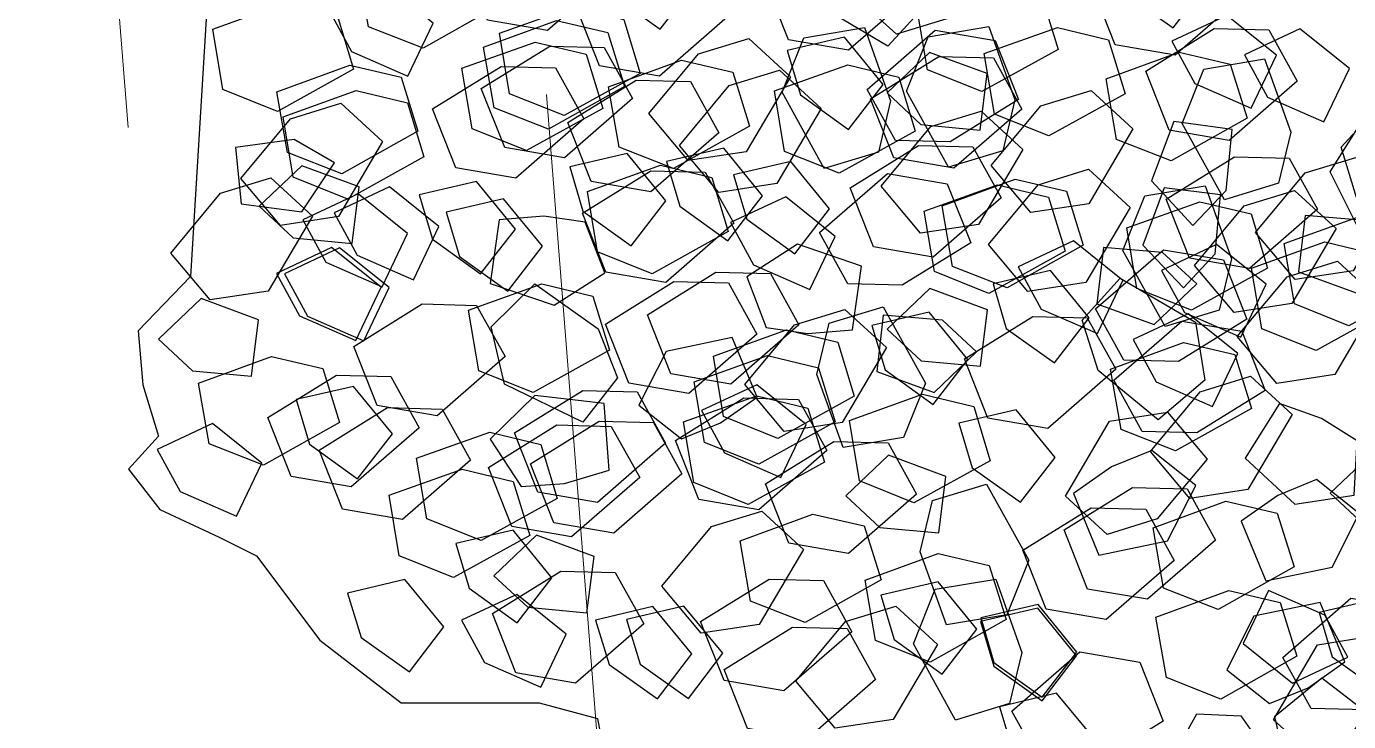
# Model space of a CAD drawing. Header units: metres. Extents: x 1851758 to 1852050, y 5187822 to 5188223.
# Drawn here: x 1851937.314 to 1851938.265, y 5187883.603 to 5187884.102 of the extents above; entities that cross this region are included whole.
import ezdxf

# ---------------------------------------------------------------- set-up
doc = ezdxf.new("R2010")
doc.units = ezdxf.units.M
doc.header["$LTSCALE"] = 2.5
doc.layers.add('PRO_DEMOL_TAL_HAC', color=32, linetype='CONTINUOUS', lineweight=15)
doc.layers.add('PRO_VOI_VEG', color=81, linetype='CONTINUOUS')

# ---------------------------------------------------------------- blocks, each defined once
blk = doc.blocks.new('arbuste fleurs rouges')
at = {"layer": 'PRO_VOI_VEG', "color": 27}
for points in [[(1.3508, 0.4523), (1.2522, 0.4875), (1.1059, 0.5593), (0.9771, 0.5711), (0.6549, 0.825), (0.4584, 0.8994), (0.3889, 0.73), (0.106, 0.7047), (-0.3873, 0.8469), (-0.4474, 0.9373), (-0.5243, 0.9477), (-0.6011, 0.9421), (-0.638, 0.9941), (-0.7044, 0.9629), (-0.762, 0.8884), (-0.7997, 0.842), (-0.938, 0.7797), (-1.0517, 0.6853), (-1.095, 0.4915), (-1.135, 0.4147), (-1.214, 0.4176)], [(-1.3505, -0.3974), (-1.3169, -0.4275), (-1.3331, -0.4887), (-1.4198, -0.5244)]]:
    blk.add_lwpolyline(points, dxfattribs=at)
at = {"layer": 'PRO_VOI_VEG', "color": 12}
for points in [[(-0.7382, 0.8577), (-0.6717, 0.8054), (-0.6005, 0.8624), (-0.6194, 0.9479), (-0.6859, 0.9289)], [(-0.5288, 0.6352), (-0.4623, 0.583), (-0.391, 0.64), (-0.41, 0.7255), (-0.4765, 0.7065)], [(-0.5318, 0.624), (-0.4653, 0.5718), (-0.3941, 0.6288), (-0.4131, 0.7143), (-0.4796, 0.6953)], [(-0.4618, 0.5812), (-0.3953, 0.5289), (-0.3241, 0.5859), (-0.3431, 0.6714), (-0.4096, 0.6524)], [(-0.5984, 0.4308), (-0.6601, 0.5448), (-0.6269, 0.6256), (-0.5366, 0.6399), (-0.4986, 0.5306), (-0.5176, 0.4546)], [(-0.4618, 0.5351), (-0.3953, 0.4828), (-0.3241, 0.5398), (-0.3431, 0.6254), (-0.4096, 0.6064)], [(-1.0734, 0.4843), (-1.0069, 0.432), (-0.9356, 0.4891), (-0.9546, 0.5746), (-1.0211, 0.5556)], [(-0.8104, 0.2799), (-0.8721, 0.3939), (-0.8389, 0.4747), (-0.7486, 0.489), (-0.7106, 0.3797), (-0.7296, 0.3037)], [(-0.7906, 0.3206), (-0.6956, 0.3063), (-0.6623, 0.4014), (-0.7098, 0.4774), (-0.7858, 0.4489), (-0.7953, 0.3871)], [(-0.2898, 0.2456), (-0.3516, 0.3596), (-0.3183, 0.4404), (-0.2281, 0.4547), (-0.1901, 0.3454), (-0.2091, 0.2694)], [(-0.4832, 0.0682), (-0.5449, 0.1822), (-0.5117, 0.263), (-0.4214, 0.2773), (-0.3834, 0.168), (-0.4024, 0.092)], [(-0.3515, 0.0604), (-0.4133, 0.1744), (-0.38, 0.2552), (-0.2898, 0.2695), (-0.2518, 0.1602), (-0.2708, 0.0841)], [(-1.1678, 0.0127), (-1.2296, 0.1267), (-1.1963, 0.2075), (-1.1061, 0.2217), (-1.0681, 0.1125), (-1.0871, 0.0364)], [(-0.6, -0.0179), (-0.5335, -0.0702), (-0.4623, -0.0131), (-0.4813, 0.0724), (-0.5478, 0.0534)], [(-0.5232, -0.049), (-0.4615, -0.1631), (-0.4947, -0.2439), (-0.585, -0.2581), (-0.623, -0.1488), (-0.604, -0.0728)], [(-1.2547, -0.1689), (-1.193, -0.2829), (-1.2262, -0.3637), (-1.3164, -0.3779), (-1.3544, -0.2687), (-1.3354, -0.1926)], [(-0.4133, -0.3718), (-0.475, -0.2577), (-0.4418, -0.177), (-0.3515, -0.1627), (-0.3135, -0.272), (-0.3325, -0.348)], [(-0.3372, -0.1611), (-0.2755, -0.2751), (-0.3087, -0.3559), (-0.399, -0.3701), (-0.437, -0.2608), (-0.418, -0.1848)], [(-0.8227, -0.4158), (-0.761, -0.5299), (-0.7942, -0.6106), (-0.8845, -0.6249), (-0.9225, -0.5156), (-0.9035, -0.4396)], [(-0.7168, -0.4125), (-0.6551, -0.5265), (-0.6883, -0.6073), (-0.7786, -0.6216), (-0.8166, -0.5123), (-0.7976, -0.4363)], [(-1.166, -0.5669), (-1.2325, -0.5146), (-1.3037, -0.5716), (-1.2847, -0.6571), (-1.2182, -0.6381)], [(-1.2645, -0.566), (-1.2028, -0.68), (-1.236, -0.7608), (-1.3262, -0.7751), (-1.3642, -0.6658), (-1.3452, -0.5898)], [(-0.4606, -0.7667), (-0.5223, -0.6527), (-0.4891, -0.5719), (-0.3989, -0.5577), (-0.3609, -0.6669), (-0.3799, -0.743)], [(-0.4841, -0.6938), (-0.4176, -0.746), (-0.3463, -0.689), (-0.3653, -0.6035), (-0.4318, -0.6225)]]:
    blk.add_lwpolyline(points, close=True, dxfattribs=at)
at = {"layer": 'PRO_VOI_VEG', "color": 24}
for points in [[(-0.5463, 0.7926), (-0.4695, 0.765), (-0.4217, 0.839), (-0.4652, 0.9115), (-0.5203, 0.8738)], [(-0.3409, 0.6569), (-0.4322, 0.7425), (-0.4265, 0.8266), (-0.3482, 0.8673), (-0.28, 0.7788), (-0.2742, 0.7033)], [(-0.2583, 0.535), (-0.3497, 0.6206), (-0.3439, 0.7047), (-0.2656, 0.7454), (-0.1974, 0.6569), (-0.1916, 0.5815)], [(-0.2204, 0.7434), (-0.3014, 0.7531), (-0.3315, 0.6703), (-0.2729, 0.6093), (-0.2276, 0.6584)], [(-0.1478, 0.5531), (-0.183, 0.6732), (-0.1353, 0.7427), (-0.0472, 0.738), (-0.0334, 0.6271), (-0.0667, 0.5592)], [(-0.7236, 0.6759), (-0.6714, 0.6131), (-0.5927, 0.6526), (-0.5933, 0.7371), (-0.6599, 0.7326)], [(-0.3916, 0.6097), (-0.3147, 0.5822), (-0.2669, 0.6561), (-0.3104, 0.7287), (-0.3655, 0.6909)], [(-0.2928, 0.482), (-0.3281, 0.6021), (-0.2804, 0.6716), (-0.1923, 0.6669), (-0.1785, 0.556), (-0.2118, 0.4881)], [(-0.8571, 0.4522), (-0.8923, 0.5724), (-0.8446, 0.6419), (-0.7566, 0.6371), (-0.7428, 0.5263), (-0.7761, 0.4584)], [(-0.8139, 0.402), (-0.8491, 0.5221), (-0.8014, 0.5916), (-0.7133, 0.5869), (-0.6996, 0.476), (-0.7329, 0.4081)], [(-0.9756, 0.4973), (-0.9234, 0.4345), (-0.8446, 0.4739), (-0.8453, 0.5585), (-0.9119, 0.554)], [(-0.9834, 0.3963), (-0.9066, 0.3687), (-0.8587, 0.4427), (-0.9023, 0.5152), (-0.9573, 0.4775)], [(-0.4749, 0.4391), (-0.4227, 0.3763), (-0.3439, 0.4157), (-0.3445, 0.5003), (-0.4111, 0.4958)], [(-0.4749, 0.4391), (-0.4227, 0.3763), (-0.3439, 0.4157), (-0.3445, 0.5003), (-0.4111, 0.4958)], [(-0.6224, 0.2824), (-0.6577, 0.4025), (-0.61, 0.4721), (-0.5219, 0.4673), (-0.5081, 0.3564), (-0.5414, 0.2885)], [(-0.5076, 0.4065), (-0.4554, 0.3438), (-0.3766, 0.3832), (-0.3772, 0.4678), (-0.4438, 0.4633)], [(-0.4045, 0.3962), (-0.4913, 0.4288), (-0.5419, 0.3459), (-0.5124, 0.2645), (-0.4349, 0.276), (-0.4135, 0.3324)], [(-0.2809, 0.2159), (-0.3161, 0.336), (-0.2684, 0.4055), (-0.1803, 0.4007), (-0.1666, 0.2899), (-0.1999, 0.222)], [(-0.2437, 0.1522), (-0.279, 0.2723), (-0.2313, 0.3419), (-0.1432, 0.3371), (-0.1294, 0.2262), (-0.1627, 0.1583)], [(-0.9625, 0.0727), (-1.0538, 0.1583), (-1.0481, 0.2424), (-0.9698, 0.283), (-0.9016, 0.1945), (-0.8958, 0.1191)], [(-0.4931, 0.0784), (-0.5283, 0.1986), (-0.4806, 0.2681), (-0.3925, 0.2633), (-0.3788, 0.1525), (-0.4121, 0.0845)], [(-0.4826, 0.2192), (-0.4304, 0.1564), (-0.3516, 0.1959), (-0.3523, 0.2805), (-0.4189, 0.2759)], [(-0.7345, 0.09), (-0.6431, 0.106), (-0.6417, 0.2032), (-0.7084, 0.2583), (-0.7693, 0.209), (-0.7591, 0.1495)], [(-0.8467, 0.0159), (-0.882, 0.1361), (-0.8343, 0.2056), (-0.7462, 0.2008), (-0.7324, 0.09), (-0.7657, 0.0221)], [(-0.7937, -0.0116), (-0.829, 0.1085), (-0.7813, 0.178), (-0.6932, 0.1732), (-0.6794, 0.0624), (-0.7127, -0.0055)], [(-0.1876, 0.1106), (-0.1353, 0.0478), (-0.0566, 0.0872), (-0.0572, 0.1718), (-0.1238, 0.1673)], [(-0.2954, -0.0573), (-0.3867, 0.0283), (-0.381, 0.1124), (-0.3027, 0.153), (-0.2345, 0.0646), (-0.2287, -0.0109)], [(-0.2954, -0.0573), (-0.3867, 0.0283), (-0.381, 0.1124), (-0.3027, 0.153), (-0.2345, 0.0646), (-0.2287, -0.0109)], [(-0.7635, -0.0465), (-0.7988, 0.0736), (-0.7511, 0.1431), (-0.663, 0.1384), (-0.6492, 0.0275), (-0.6825, -0.0404)], [(-0.5059, 0.0818), (-0.4537, 0.019), (-0.3749, 0.0584), (-0.3755, 0.143), (-0.4422, 0.1385)], [(-0.5059, 0.0818), (-0.4537, 0.019), (-0.3749, 0.0584), (-0.3755, 0.143), (-0.4422, 0.1385)], [(-1.1378, -0.0854), (-1.2292, 0.0002), (-1.2234, 0.0843), (-1.1451, 0.1249), (-1.077, 0.0364), (-1.0712, -0.039)], [(-0.3496, -0.0905), (-0.441, -0.0049), (-0.4352, 0.0793), (-0.3569, 0.1199), (-0.2887, 0.0314), (-0.2829, -0.044)], [(-0.7055, -0.1071), (-0.7969, -0.0215), (-0.7911, 0.0626), (-0.7128, 0.1032), (-0.6446, 0.0148), (-0.6388, -0.0607)], [(-0.6701, -0.065), (-0.5833, -0.0976), (-0.5327, -0.0147), (-0.5622, 0.0667), (-0.6397, 0.0552), (-0.6611, -0.0012)], [(-0.5453, -0.0081), (-0.4931, -0.0709), (-0.4144, -0.0315), (-0.415, 0.0531), (-0.4816, 0.0486)], [(-0.9819, -0.1226), (-0.9051, -0.1501), (-0.8572, -0.0762), (-0.9008, -0.0036), (-0.9559, -0.0414)], [(-1.1812, -0.0828), (-1.129, -0.1456), (-1.0503, -0.1062), (-1.0509, -0.0216), (-1.1175, -0.0261)], [(-0.8967, -0.2172), (-0.9319, -0.097), (-0.8842, -0.0275), (-0.7961, -0.0323), (-0.7823, -0.1431), (-0.8156, -0.2111)], [(-0.4109, -0.2155), (-0.4461, -0.0954), (-0.3984, -0.0258), (-0.3104, -0.0306), (-0.2966, -0.1415), (-0.3299, -0.2094)], [(-0.4109, -0.2155), (-0.4461, -0.0954), (-0.3984, -0.0258), (-0.3104, -0.0306), (-0.2966, -0.1415), (-0.3299, -0.2094)], [(-1.2496, -0.0871), (-1.1294, -0.0519), (-1.0599, -0.0996), (-1.0647, -0.1876), (-1.1755, -0.2014), (-1.2434, -0.1681)], [(-0.4347, -0.0761), (-0.3146, -0.0408), (-0.2451, -0.0885), (-0.2498, -0.1766), (-0.3607, -0.1904), (-0.4286, -0.1571)], [(-0.3877, -0.1224), (-0.3355, -0.1852), (-0.2567, -0.1457), (-0.2574, -0.0612), (-0.324, -0.0657)], [(-0.8001, -0.1549), (-0.7479, -0.2177), (-0.6691, -0.1782), (-0.6698, -0.0937), (-0.7364, -0.0982)], [(-0.2829, -0.2037), (-0.1973, -0.1124), (-0.1132, -0.1181), (-0.0726, -0.1964), (-0.1611, -0.2646), (-0.2365, -0.2704)], [(-0.761, -0.2331), (-0.6842, -0.2606), (-0.6363, -0.1866), (-0.6799, -0.1141), (-0.7349, -0.1518)], [(-0.4703, -0.3605), (-0.5617, -0.2749), (-0.5559, -0.1908), (-0.4776, -0.1502), (-0.4094, -0.2387), (-0.4036, -0.3141)], [(-1.2497, -0.2145), (-1.1975, -0.2772), (-1.1187, -0.2378), (-1.1194, -0.1532), (-1.186, -0.1577)], [(-1.2446, -0.2158), (-1.1923, -0.2785), (-1.1136, -0.2391), (-1.1142, -0.1545), (-1.1808, -0.159)], [(-0.9646, -0.2464), (-0.9124, -0.3092), (-0.8336, -0.2697), (-0.8343, -0.1851), (-0.9009, -0.1896)], [(-0.4297, -0.3067), (-0.3528, -0.3343), (-0.305, -0.2603), (-0.3485, -0.1878), (-0.4036, -0.2255)], [(-0.2026, -0.1731), (-0.1112, -0.2587), (-0.117, -0.3428), (-0.1952, -0.3834), (-0.2634, -0.2949), (-0.2692, -0.2195)], [(-0.6265, -0.3878), (-0.6618, -0.2677), (-0.614, -0.1982), (-0.526, -0.2029), (-0.5122, -0.3138), (-0.5455, -0.3817)], [(-0.4721, -0.2508), (-0.352, -0.2156), (-0.2825, -0.2633), (-0.2873, -0.3514), (-0.3981, -0.3652), (-0.466, -0.3319)], [(-0.3411, -0.4414), (-0.3763, -0.3213), (-0.3286, -0.2517), (-0.2405, -0.2565), (-0.2267, -0.3674), (-0.26, -0.4353)], [(-0.7798, -0.3379), (-0.7276, -0.4007), (-0.6488, -0.3613), (-0.6494, -0.2767), (-0.7161, -0.2812)], [(-0.5855, -0.4927), (-0.6769, -0.4071), (-0.6711, -0.323), (-0.5928, -0.2824), (-0.5246, -0.3709), (-0.5188, -0.4463)], [(-0.97, -0.3115), (-0.8786, -0.3971), (-0.8844, -0.4812), (-0.9627, -0.5218), (-1.0308, -0.4333), (-1.0367, -0.3579)], [(-0.4758, -0.5215), (-0.5672, -0.4359), (-0.5614, -0.3518), (-0.4831, -0.3112), (-0.415, -0.3997), (-0.4092, -0.4751)], [(-0.9687, -0.3237), (-1.0633, -0.34), (-1.065, -0.4407), (-0.996, -0.4979), (-0.9329, -0.447), (-0.9433, -0.3854)], [(-0.4244, -0.5215), (-0.4596, -0.4014), (-0.4119, -0.3318), (-0.3238, -0.3366), (-0.31, -0.4475), (-0.3433, -0.5154)], [(-0.633, -0.4428), (-0.71, -0.4158), (-0.7574, -0.49), (-0.7134, -0.5623), (-0.6586, -0.5242)], [(-0.9267, -0.655), (-1.0181, -0.5694), (-1.0123, -0.4853), (-0.934, -0.4447), (-0.8658, -0.5332), (-0.86, -0.6086)], [(-0.7635, -0.5045), (-0.6433, -0.4693), (-0.5738, -0.517), (-0.5786, -0.605), (-0.6894, -0.6188), (-0.7573, -0.5855)], [(-1.2903, -0.6516), (-1.199, -0.6356), (-1.1975, -0.5384), (-1.2642, -0.4833), (-1.3251, -0.5326), (-1.315, -0.5921)], [(-0.7135, -0.6667), (-0.7488, -0.5466), (-0.7011, -0.4771), (-0.613, -0.4819), (-0.5992, -0.5927), (-0.6325, -0.6606)], [(-0.596, -0.6238), (-0.5684, -0.5469), (-0.6424, -0.4991), (-0.7149, -0.5426), (-0.6772, -0.5977)], [(-0.5079, -0.6605), (-0.4786, -0.5812), (-0.5548, -0.531), (-0.6303, -0.5754), (-0.5918, -0.6328)], [(-1.3494, -0.5333), (-1.2575, -0.6183), (-1.2627, -0.7025), (-1.3408, -0.7436), (-1.4095, -0.6556), (-1.4158, -0.5802)], [(-1.0604, -0.5502), (-1.1518, -0.5661), (-1.1532, -0.6633), (-1.0865, -0.7184), (-1.0256, -0.6691), (-1.0358, -0.6096)], [(-0.6796, -0.7754), (-0.771, -0.6898), (-0.7652, -0.6057), (-0.687, -0.5651), (-0.6188, -0.6536), (-0.613, -0.729)], [(-0.7927, -0.8131), (-0.8841, -0.7275), (-0.8783, -0.6434), (-0.8, -0.6028), (-0.7318, -0.6913), (-0.726, -0.7667)], [(-0.6042, -0.6275), (-0.4841, -0.5922), (-0.4145, -0.6399), (-0.4193, -0.728), (-0.5301, -0.7418), (-0.5981, -0.7085)], [(-1.343, -0.692), (-1.2908, -0.7548), (-1.212, -0.7154), (-1.2127, -0.6308), (-1.2793, -0.6353)], [(-0.8092, -0.8291), (-0.8445, -0.709), (-0.7968, -0.6395), (-0.7087, -0.6442), (-0.6949, -0.7551), (-0.7282, -0.823)], [(-0.6527, -0.8714), (-0.7441, -0.7858), (-0.7383, -0.7017), (-0.66, -0.6611), (-0.5919, -0.7495), (-0.5861, -0.825)], [(-1.1303, -0.8026), (-1.0535, -0.8301), (-1.0056, -0.7562), (-1.0491, -0.6836), (-1.1042, -0.7214)], [(-0.7848, -0.8827), (-0.82, -0.7626), (-0.7723, -0.693), (-0.6842, -0.6978), (-0.6705, -0.8087), (-0.7038, -0.8766)], [(-0.6516, -0.7361), (-0.7287, -0.7091), (-0.776, -0.7834), (-0.732, -0.8556), (-0.6772, -0.8175)], [(-0.7334, -0.9186), (-0.6802, -0.8053), (-0.5983, -0.7848), (-0.5356, -0.8468), (-0.5987, -0.9389), (-0.6687, -0.9677)], [(-0.5207, -0.8747), (-0.6063, -0.9661), (-0.6904, -0.9603), (-0.731, -0.882), (-0.6425, -0.8138), (-0.5671, -0.808)]]:
    blk.add_lwpolyline(points, close=True, dxfattribs=at)
at = {"layer": 'PRO_VOI_VEG', "color": 27}
for points in [[(-0.639, 0.6837), (-0.6751, 0.8036), (-0.6278, 0.8734), (-0.5397, 0.8692), (-0.5252, 0.7584), (-0.5581, 0.6903)], [(-1.0107, 0.6638), (-0.9581, 0.6013), (-0.8796, 0.6413), (-0.8808, 0.7258), (-0.9473, 0.7209)], [(-0.2549, 0.4823), (-0.2909, 0.6022), (-0.2437, 0.672), (-0.1556, 0.6678), (-0.1411, 0.557), (-0.1739, 0.4889)], [(-0.1041, 0.3292), (-0.1401, 0.4491), (-0.0929, 0.519), (-0.0048, 0.5148), (0.0097, 0.404), (-0.0231, 0.3359)], [(-1.1265, 0.3243), (-1.0739, 0.2619), (-0.9954, 0.3018), (-0.9966, 0.3864), (-1.0632, 0.3815)], [(-0.2571, 0.1784), (-0.2931, 0.2983), (-0.2458, 0.3681), (-0.1577, 0.3639), (-0.1432, 0.2531), (-0.1761, 0.185)], [(-1.1356, 0.2808), (-1.0829, 0.2183), (-1.0044, 0.2583), (-1.0056, 0.3428), (-1.0722, 0.3379)], [(-0.3517, 0.0154), (-0.3877, 0.1353), (-0.3405, 0.2051), (-0.2524, 0.2009), (-0.2379, 0.0902), (-0.2708, 0.022)], [(-1.0297, -0.0266), (-1.0657, 0.0933), (-1.0185, 0.1631), (-0.9304, 0.1589), (-0.9159, 0.0482), (-0.9488, -0.02)], [(-1.1244, -0.1896), (-1.1604, -0.0697), (-1.1131, 0.0002), (-1.025, -0.0041), (-1.0105, -0.1148), (-1.0434, -0.183)], [(-0.6473, -0.1154), (-0.7675, -0.1506), (-0.837, -0.1029), (-0.8322, -0.0148), (-0.7214, -0.001), (-0.6534, -0.0343)], [(-0.9283, -0.2048), (-1.0484, -0.24), (-1.118, -0.1923), (-1.1132, -0.1042), (-1.0024, -0.0905), (-0.9344, -0.1238)], [(-1.3746, -0.2149), (-1.322, -0.2773), (-1.2435, -0.2374), (-1.2447, -0.1528), (-1.3112, -0.1577)], [(-0.6236, -0.4152), (-0.6596, -0.2953), (-0.6123, -0.2254), (-0.5242, -0.2297), (-0.5097, -0.3404), (-0.5426, -0.4086)], [(-1.2674, -0.586), (-1.3035, -0.4661), (-1.2562, -0.3963), (-1.1681, -0.4005), (-1.1536, -0.5112), (-1.1865, -0.5794)], [(-0.9053, -0.6002), (-0.9413, -0.4803), (-0.8941, -0.4105), (-0.806, -0.4147), (-0.7915, -0.5255), (-0.8244, -0.5936)], [(-1.1412, -0.61), (-1.1772, -0.4901), (-1.1299, -0.4202), (-1.0418, -0.4245), (-1.0273, -0.5352), (-1.0602, -0.6034)], [(-0.497, -0.6849), (-0.533, -0.565), (-0.4857, -0.4952), (-0.3976, -0.4994), (-0.3831, -0.6102), (-0.416, -0.6783)], [(-0.347, -0.6097), (-0.2944, -0.6722), (-0.2158, -0.6323), (-0.217, -0.5477), (-0.2836, -0.5526)]]:
    blk.add_lwpolyline(points, close=True, dxfattribs=at)
at = {"layer": 'PRO_VOI_VEG'}
for points in [[(-0.6712, 0.5735), (-0.733, 0.6875), (-0.6997, 0.7683), (-0.6095, 0.7825), (-0.5715, 0.6732), (-0.5905, 0.5972)], [(-0.733, 0.5117), (-0.7947, 0.6258), (-0.7615, 0.7065), (-0.6712, 0.7208), (-0.6332, 0.6115), (-0.6522, 0.5355)], [(-0.1745, 0.4793), (-0.1081, 0.4271), (-0.0368, 0.4841), (-0.0558, 0.5696), (-0.1223, 0.5506)], [(-1.0167, 0.3201), (-1.0785, 0.4342), (-1.0452, 0.5149), (-0.955, 0.5292), (-0.917, 0.4199), (-0.936, 0.3439)], [(-0.7702, 0.2327), (-0.832, 0.3467), (-0.7987, 0.4275), (-0.7085, 0.4417), (-0.6705, 0.3325), (-0.6895, 0.2564)], [(-0.8185, 0.2195), (-0.8802, 0.3335), (-0.847, 0.4143), (-0.7567, 0.4285), (-0.7187, 0.3192), (-0.7377, 0.2432)], [(-0.2766, 0.1709), (-0.3383, 0.285), (-0.3051, 0.3657), (-0.2148, 0.38), (-0.1768, 0.2707), (-0.1958, 0.1947)], [(-0.0926, 0.1551), (-0.1544, 0.2691), (-0.1211, 0.3499), (-0.0309, 0.3641), (0.0071, 0.2548), (-0.0119, 0.1788)], [(-0.6461, 0.0705), (-0.7078, 0.1846), (-0.6746, 0.2653), (-0.5843, 0.2796), (-0.5463, 0.1703), (-0.5653, 0.0943)], [(-1.0932, 0.0305), (-1.155, 0.1445), (-1.1217, 0.2253), (-1.0315, 0.2396), (-0.9935, 0.1303), (-1.0125, 0.0543)], [(-0.8312, 0.0088), (-0.893, 0.1228), (-0.8597, 0.2036), (-0.7695, 0.2179), (-0.7315, 0.1086), (-0.7505, 0.0326)], [(-0.6461, 0.0088), (-0.7078, 0.1228), (-0.6746, 0.2036), (-0.5843, 0.2179), (-0.5463, 0.1086), (-0.5653, 0.0326)], [(-0.1918, 0.0122), (-0.2535, 0.1262), (-0.2203, 0.207), (-0.1301, 0.2212), (-0.0921, 0.1119), (-0.1111, 0.0359)], [(-0.8547, 0.0818), (-0.7882, 0.0295), (-0.7169, 0.0865), (-0.7359, 0.172), (-0.8024, 0.153)], [(-0.9205, -0.1034), (-0.9823, 0.0106), (-0.949, 0.0914), (-0.8588, 0.1056), (-0.8208, -0.0036), (-0.8398, -0.0797)], [(-0.2149, -0.2612), (-0.2766, -0.1472), (-0.2433, -0.0664), (-0.1531, -0.0522), (-0.1151, -0.1614), (-0.1341, -0.2375)], [(-0.5316, -0.3151), (-0.5933, -0.2011), (-0.5601, -0.1203), (-0.4699, -0.1061), (-0.4319, -0.2154), (-0.4509, -0.2914)], [(-0.8076, -0.422), (-0.8694, -0.3079), (-0.8361, -0.2272), (-0.7459, -0.2129), (-0.7079, -0.3222), (-0.7269, -0.3982)], [(-1.0943, -0.4439), (-1.156, -0.3299), (-1.1228, -0.2491), (-1.0326, -0.2349), (-0.9946, -0.3441), (-1.0136, -0.4202)], [(-1.0788, -0.5082), (-1.1405, -0.3941), (-1.1073, -0.3133), (-1.0171, -0.2991), (-0.9791, -0.4084), (-0.9981, -0.4844)], [(-0.7522, -0.4077), (-0.6857, -0.4599), (-0.6145, -0.4029), (-0.6335, -0.3174), (-0.7, -0.3364)], [(-0.8904, -0.5459), (-0.8239, -0.5982), (-0.7527, -0.5412), (-0.7717, -0.4557), (-0.8382, -0.4747)], [(-0.3239, -0.7179), (-0.3857, -0.6039), (-0.3524, -0.5231), (-0.2622, -0.5088), (-0.2242, -0.6181), (-0.2432, -0.6941)], [(-0.8023, -0.6074), (-0.7358, -0.6596), (-0.6645, -0.6026), (-0.6835, -0.5171), (-0.75, -0.5361)], [(-0.6468, -0.7551), (-0.7086, -0.6411), (-0.6753, -0.5603), (-0.5851, -0.546), (-0.5471, -0.6553), (-0.5661, -0.7313)], [(-0.5259, -0.7917), (-0.4594, -0.844), (-0.3882, -0.787), (-0.4072, -0.7014), (-0.4737, -0.7204)]]:
    blk.add_lwpolyline(points, close=True, dxfattribs=at)
at = {"layer": 'PRO_VOI_VEG', "color": 246}
for points in [[(-0.7149, 0.3423), (-0.6368, 0.4402), (-0.5525, 0.4411), (-0.5058, 0.3662), (-0.5886, 0.2913), (-0.6634, 0.2795)], [(-0.6817, -0.4568), (-0.7667, -0.5487), (-0.8509, -0.5435), (-0.892, -0.4654), (-0.804, -0.3967), (-0.7286, -0.3904)], [(-0.9072, -0.6408), (-0.9732, -0.5756), (-1.0532, -0.6307), (-1.0594, -0.717), (-0.984, -0.7381), (-0.9414, -0.6953)]]:
    blk.add_lwpolyline(points, close=True, dxfattribs=at)
at = {"layer": 'PRO_VOI_VEG', "color": 232}
for points in [[(-0.6591, -0.1128), (-0.7362, -0.0858), (-0.7835, -0.16), (-0.7396, -0.2323), (-0.6847, -0.1942)], [(-1.3685, -0.6665), (-1.3058, -0.6143), (-1.3452, -0.5355), (-1.4298, -0.5362), (-1.4253, -0.6028)]]:
    blk.add_lwpolyline(points, close=True, dxfattribs=at)

msp = doc.modelspace()

# ---------------------------------------------------------------- linework, layer by layer
at = {"layer": 'PRO_DEMOL_TAL_HAC'}
for p, q in [((1851937.38748, 5187884.02947), (1851937.32203, 5187884.8553)), ((1851937.73556, 5187883.45517), (1851937.68816, 5187884.0533))]:
    msp.add_line(p, q, dxfattribs=at)

# ---------------------------------------------------------------- block references
at = {"layer": 'PRO_VOI_VEG', "xscale": 0.4999999999999999, "yscale": 0.4999999999999999, "rotation": 102.6107109610798}
msp.add_blockref('arbuste fleurs rouges', (1851937.80334, 5187884.20388), dxfattribs=at)

doc.saveas('drawing.dxf')
